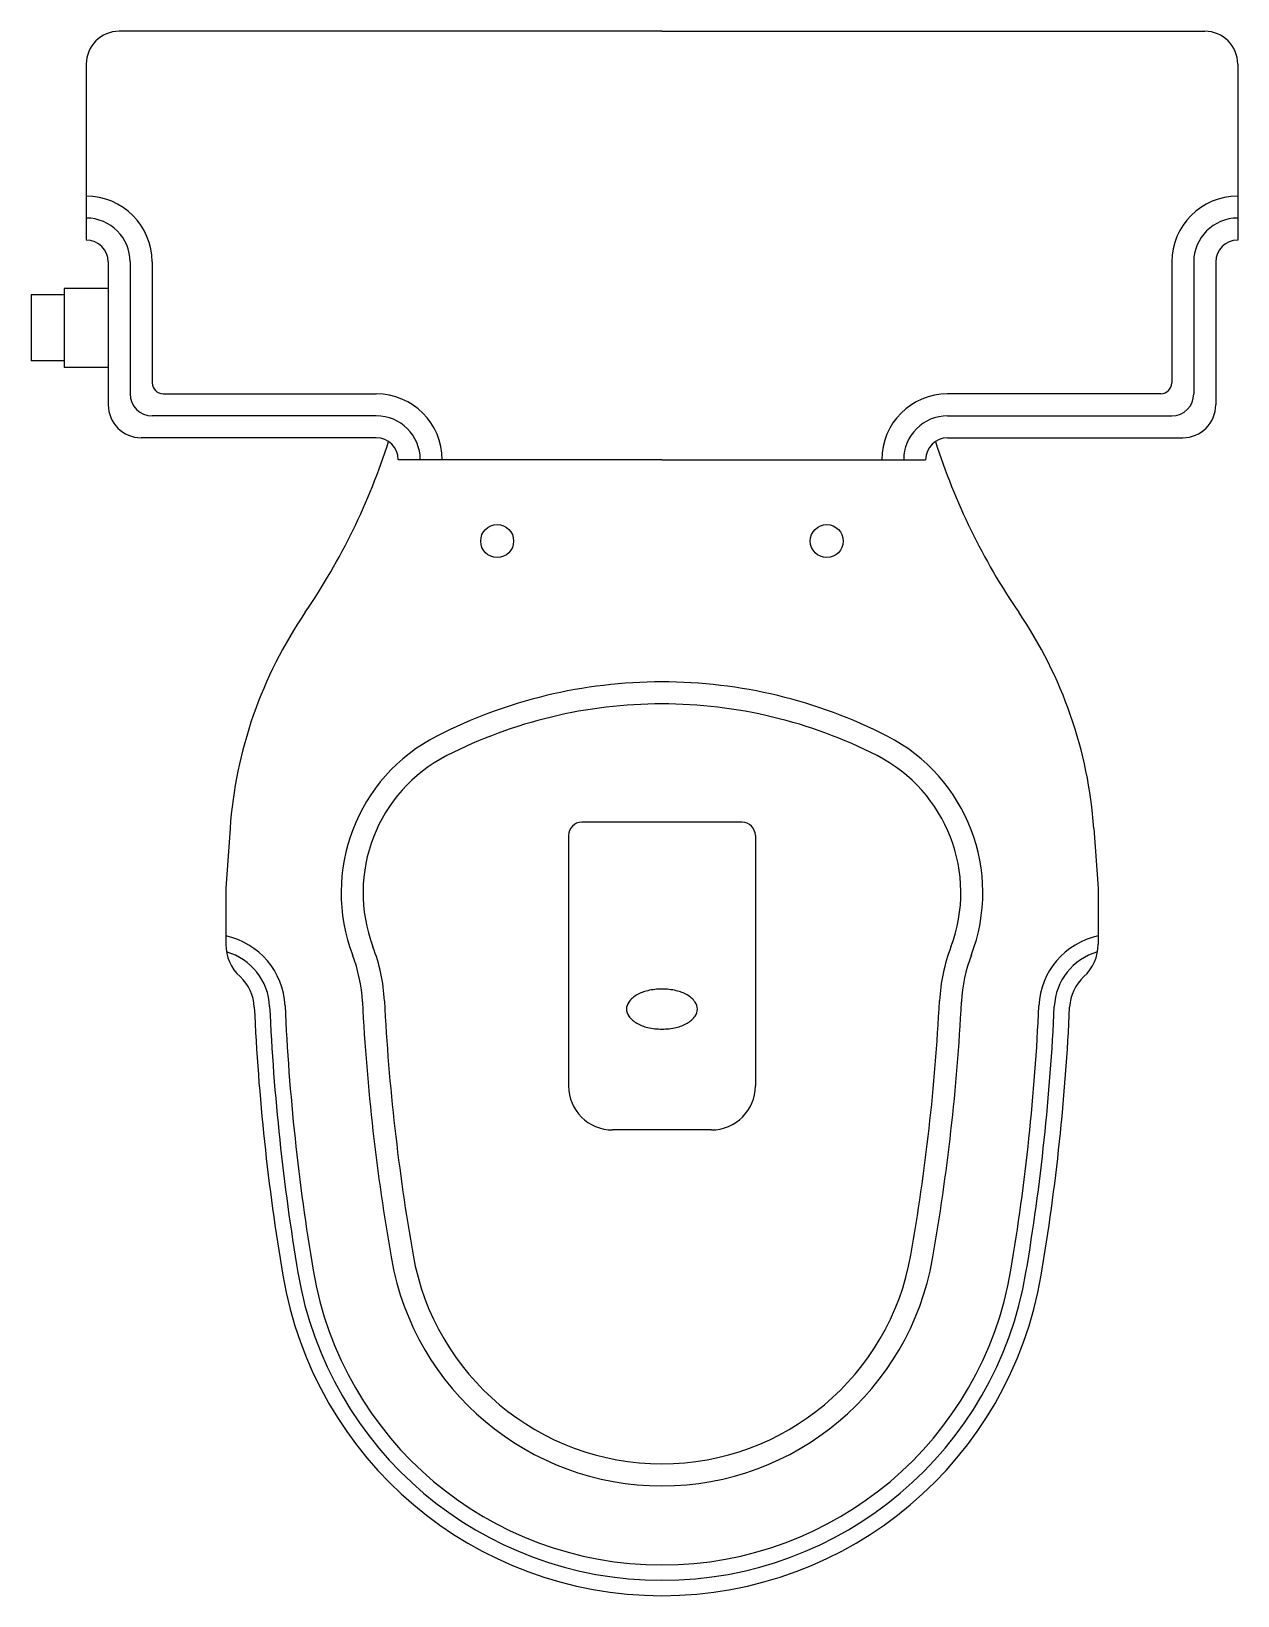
# Model space of a CAD drawing. Extents: x 2238 to 2787, y 1277 to 1989.
import ezdxf

# ---------------------------------------------------------------- set-up
doc = ezdxf.new("R2010")
doc.units = 0
doc.header["$LTSCALE"] = 50
doc.layers.add('FINA', color=6, linetype='CONTINUOUS')
doc.layers.add('GROSSA', color=3, linetype='CONTINUOUS')

msp = doc.modelspace()

# ---------------------------------------------------------------- linework, layer by layer
at = {"layer": 'FINA', "color": 0, "linetype": 'CONTINUOUS'}
for p, q in [((2561.11, 1628.85), (2488.11, 1628.85)), ((2482.11, 1622.85), (2482.11, 1508.85)), ((2567.11, 1622.85), (2567.11, 1508.85)), ((2547.11, 1488.85), (2502.11, 1488.85))]:
    msp.add_line(p, q, dxfattribs=at)
msp.add_lwpolyline([(2540.75, 1543.85, 0.159528), (2539.71, 1547.02, 0.106369), (2536.02, 1550.29, 0.0712), (2531.1, 1552.21, 0.057517), (2524.61, 1552.96, 0.057517), (2518.12, 1552.21, 0.0712), (2513.2, 1550.29, 0.106369), (2509.51, 1547.02, 0.159528), (2508.47, 1543.85, 0.159528), (2509.51, 1540.68, 0.106369), (2513.2, 1537.4, 0.0712), (2518.12, 1535.48, 0.057517), (2524.61, 1534.73, 0.057517), (2531.1, 1535.48, 0.0712), (2536.02, 1537.4, 0.106369), (2539.71, 1540.68, 0.159528)], format="xyb", close=True, dxfattribs=at)
for centre, radius, start, end in [((2524.61, 1467.74), 225, 90.00019, 117.07647), ((2524.61, 1467.74), 225, 62.92353, 89.99981), ((2458.61, 1596.85), 80, 117.07593, 200.97581), ((2590.61, 1596.85), 80, 339.02419, 62.92407), ((2488.11, 1622.85), 6, 90, 180), ((2561.11, 1622.85), 6, 0, 90), ((2319.11, 1543.85), 34, 2.54361, 78.11885), ((2730.11, 1543.85), 34, 101.88115, 177.45639), ((2319.11, 1543.85), 27, 2.54303, 74.28593), ((2318.4, 1543.54), 70, 2.88482, 20.97513), ((2730.82, 1543.54), 70, 159.02487, 177.11518), ((2730.11, 1543.85), 27, 105.71407, 177.45697), ((3338.13, 1589.17), 986.03, 182.54745, 189.58093), ((3337.09, 1594.95), 949.99, 182.88957, 189.98822), ((1712.13, 1594.95), 949.99, 350.01178, 357.11043), ((1711.09, 1589.17), 986.03, 350.41907, 357.45255), ((3338.11, 1589.17), 993.01, 182.54762, 189.58106), ((1711.11, 1589.17), 993.01, 350.41894, 357.45238), ((2502.11, 1508.85), 20, 180, 270), ((2547.11, 1508.85), 20, 270, 0), ((2524.61, 1451.85), 161, 189.58046, 270.00001), ((2524.61, 1451.85), 125, 189.98777, 270.00006), ((2524.61, 1451.85), 125, 269.99994, 350.01223), ((2524.61, 1451.85), 161, 269.99999, 350.41954), ((2524.61, 1451.85), 168, 189.58044, 269.99997), ((2524.61, 1451.85), 168, 270.00003, 350.41956)]:
    msp.add_arc(centre, radius, start, end, dxfattribs=at)
at = {"layer": 'GROSSA', "color": 0, "linetype": 'CONTINUOUS'}
for p, q in [((2524.61, 1988.85), (2277.61, 1988.85)), ((2524.61, 1988.85), (2771.61, 1988.85)), ((2262.61, 1973.85), (2262.61, 1893.85)), ((2786.61, 1973.85), (2786.61, 1893.85)), ((2262.61, 1893.85), (2262.61, 1893.85)), ((2272.61, 1883.85), (2272.61, 1818.85)), ((2282.61, 1883.85), (2282.61, 1823.85)), ((2292.61, 1883.85), (2292.61, 1828.85)), ((2756.61, 1883.85), (2756.61, 1828.85)), ((2766.61, 1883.85), (2766.61, 1823.85)), ((2776.61, 1883.85), (2776.61, 1818.85)), ((2237.61, 1868.85), (2237.61, 1838.85)), ((2252.61, 1868.85), (2237.61, 1868.85)), ((2252.61, 1871.85), (2252.61, 1835.85)), ((2272.61, 1871.85), (2252.61, 1871.85)), ((2252.61, 1838.85), (2237.61, 1838.85)), ((2272.61, 1835.85), (2252.61, 1835.85)), ((2297.61, 1823.85), (2394.61, 1823.85)), ((2751.61, 1823.85), (2654.61, 1823.85)), ((2394.61, 1813.85), (2292.61, 1813.85)), ((2654.61, 1813.85), (2756.61, 1813.85)), ((2394.61, 1803.85), (2287.61, 1803.85)), ((2654.61, 1803.85), (2761.61, 1803.85)), ((2524.61, 1793.85), (2404.61, 1793.85)), ((2524.61, 1793.85), (2644.61, 1793.85)), ((2328.05, 1626.03), (2326.11, 1598.85)), ((2721.17, 1626.03), (2723.11, 1598.85)), ((2326.11, 1598.85), (2326.11, 1573.36)), ((2723.11, 1598.85), (2723.11, 1573.36))]:
    msp.add_line(p, q, dxfattribs=at)
for centre in [(2449.61, 1756.85), (2599.61, 1756.85)]:
    msp.add_circle(centre, 7.5, dxfattribs=at)
for centre, radius, start, end in [((2277.61, 1973.85), 15, 90, 180), ((2771.61, 1973.85), 15, 0, 90), ((2262.61, 1883.85), 30, 360, 90), ((2786.61, 1883.85), 30, 90, 180), ((2262.61, 1883.85), 20, 360, 90), ((2786.61, 1883.85), 20, 90, 180), ((2262.61, 1883.85), 10, 360, 90), ((2786.61, 1883.85), 10, 90, 180), ((2292.61, 1823.85), 10, 180, 270), ((2297.61, 1828.85), 5, 180, 270), ((2394.61, 1793.85), 30, 0, 90), ((2654.61, 1793.85), 30, 90, 180), ((2751.61, 1828.85), 5, 270, 0), ((2756.61, 1823.85), 10, 270, 0), ((2287.61, 1818.85), 15, 180, 270), ((2761.61, 1818.85), 15, 270, 0), ((2394.61, 1793.85), 20, 0, 90), ((2654.61, 1793.85), 20, 90, 180), ((2114.39, 1893.39), 300, 325.72208, 342.29562), ((2394.61, 1793.85), 10, 0, 90), ((2654.61, 1793.85), 10, 90, 180), ((2934.83, 1893.39), 300, 197.70438, 214.27792), ((2527.54, 1611.78), 200, 145.72184, 175.91346), ((2521.68, 1611.78), 200, 4.08654, 34.27816), ((2524.61, 1467.74), 215, 89.9994, 117.07537), ((2524.61, 1467.74), 215, 62.92463, 90.0006), ((2458.61, 1596.85), 70, 117.07598, 200.63593), ((2590.61, 1596.85), 70, 339.36407, 62.92402), ((2346.11, 1573.36), 20, 180, 227.54529), ((2318.4, 1543.54), 80, 2.88616, 20.97513), ((2730.82, 1543.54), 80, 159.02487, 177.11384), ((2703.11, 1573.36), 20, 312.45471, 360), ((2319.11, 1543.85), 20, 2.54549, 47.54577), ((2730.11, 1543.85), 20, 132.45423, 177.45451), ((3337.09, 1594.94), 939.98, 182.88956, 189.98824), ((1712.13, 1594.94), 939.98, 350.01176, 357.11044), ((3338.12, 1589.18), 1000.01, 182.54831, 189.58118), ((1711.11, 1589.18), 1000.01, 350.41882, 357.45169), ((2524.61, 1451.85), 115, 189.98786, 270), ((2524.61, 1451.85), 115, 270, 350.01214), ((2524.61, 1451.85), 175, 189.58061, 269.99998), ((2524.61, 1451.85), 175, 270.00002, 350.41939)]:
    msp.add_arc(centre, radius, start, end, dxfattribs=at)

doc.saveas('drawing.dxf')
